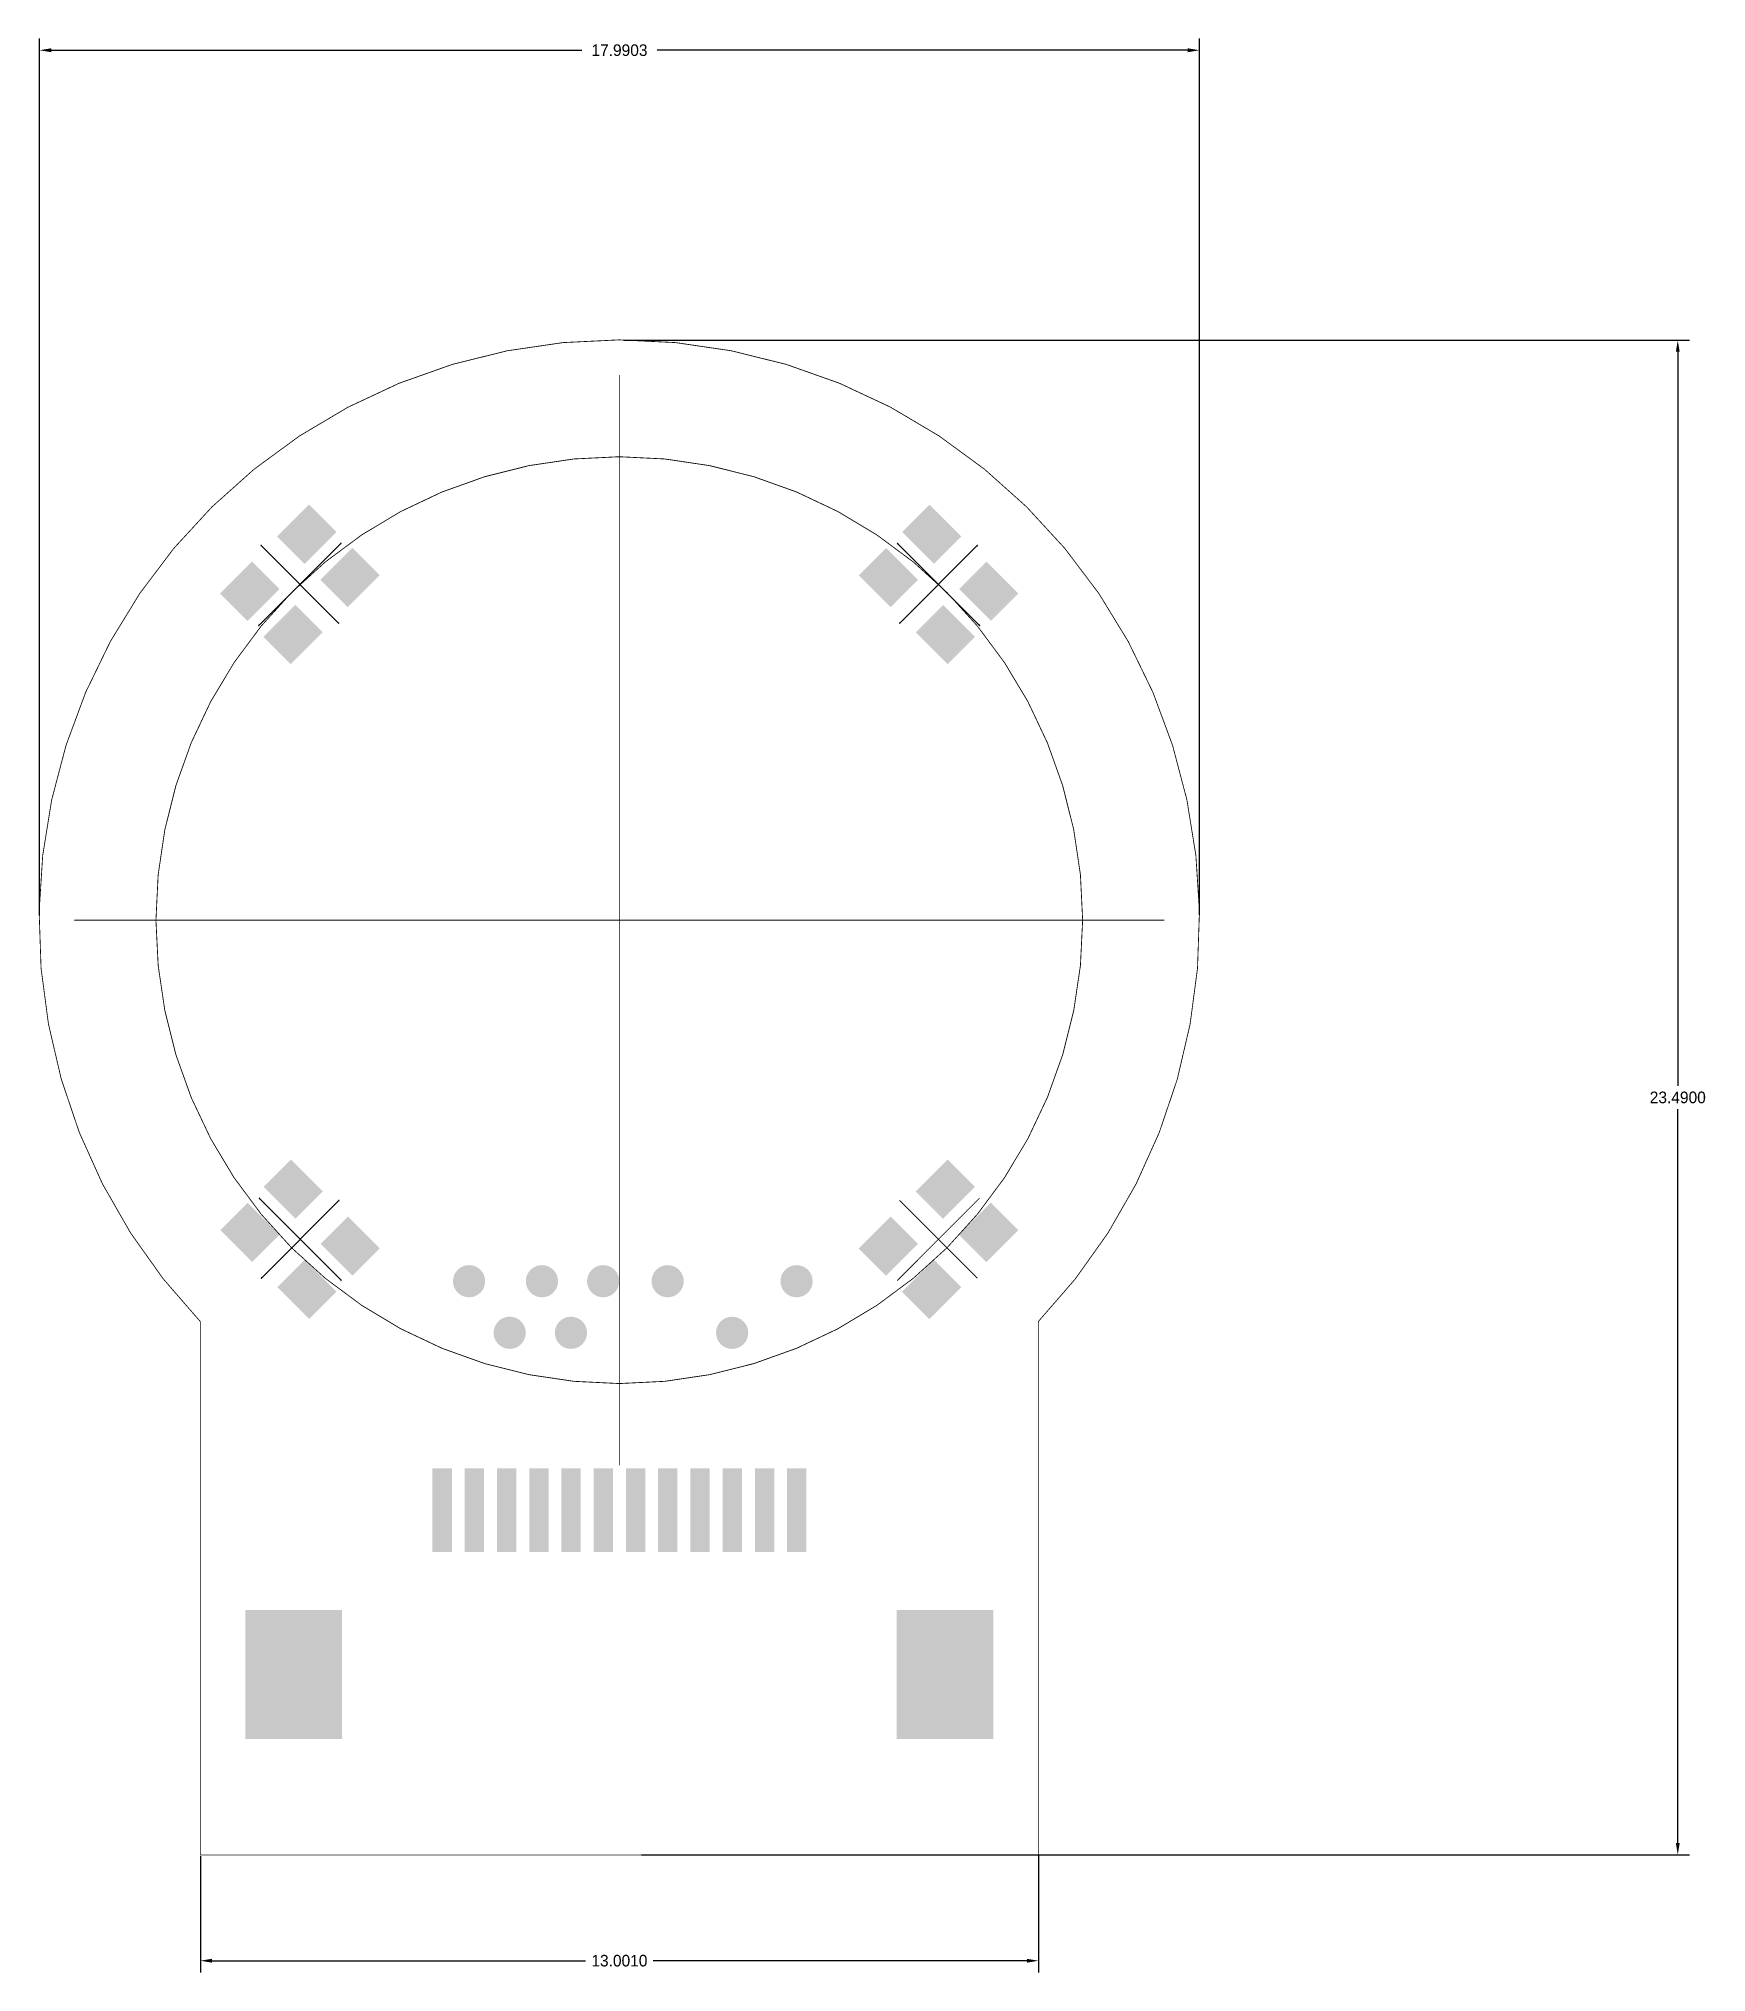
# Model space of a CAD drawing. Header units: millimetres. Extents: x 4.7 to 30.6, y 3.5 to 33.5.
import ezdxf

# ---------------------------------------------------------------- set-up
doc = ezdxf.new("R2010")
doc.units = ezdxf.units.MM
doc.dimstyles.get("Standard").update_dxf_attribs({"dimtxt": 0.18, "dimasz": 0.18, "dimexe": 0.18, "dimexo": 0.0625, "dimgap": 0.09, "dimtad": 0, "dimtih": 1, "dimtoh": 1, "dimdec": 4, "dimzin": 0, "dimdsep": 46, "dimtxsty": 'Standard', "dimcen": 0.09, "dimadec": 0, "dimazin": 0, "dimtfac": 1, "dimtdec": 4, "dimtofl": 0, "dimtmove": 0, "dimatfit": 3, "dimfxl": 1, "dimtolj": 1, "dimtzin": 0, "dimarcsym": 0})

# ---------------------------------------------------------------- blocks, each defined once
blk = doc.blocks.new('*D5')
at = {"color": 0, "lineweight": -2, "transparency": 16777216}
for p, q in [((7.219, 5.337), (7.219, 3.533)), ((20.22, 5.339), (20.22, 3.533)), ((7.399, 3.713), (13.194, 3.713)), ((20.04, 3.713), (14.244, 3.713))]:
    blk.add_line(p, q, dxfattribs=at)
at = {"color": 0, "transparency": 16777216}
for points in [[(7.399, 3.743), (7.399, 3.683), (7.219, 3.713)], [(20.04, 3.743), (20.04, 3.683), (20.22, 3.713)]]:
    blk.add_solid(points, dxfattribs=at)
at = {"layer": 'Defpoints', "color": 0, "transparency": 16777216}
for p in [(7.219, 5.4), (20.22, 5.401), (20.22, 3.713)]:
    blk.add_point(p, dxfattribs=at)
at = {"color": 0, "transparency": 16777216, "insert": (13.719, 3.713), "char_height": 0.18, "attachment_point": 5}
blk.add_mtext('\\A1;13.0010', dxfattribs=at)
blk = doc.blocks.new('*D6')
at = {"color": 0, "lineweight": -2, "transparency": 16777216}
for p, q in [((4.725, 19.923), (4.725, 33.524)), ((4.905, 33.344), (13.135, 33.344)), ((22.535, 33.344), (14.305, 33.344)), ((22.715, 19.932), (22.715, 33.524))]:
    blk.add_line(p, q, dxfattribs=at)
at = {"color": 0, "transparency": 16777216}
for points in [[(4.905, 33.374), (4.905, 33.314), (4.725, 33.344)], [(22.535, 33.374), (22.535, 33.314), (22.715, 33.344)]]:
    blk.add_solid(points, dxfattribs=at)
at = {"layer": 'Defpoints', "color": 0, "transparency": 16777216}
for p in [(22.715, 33.344), (4.725, 19.861), (22.715, 19.87)]:
    blk.add_point(p, dxfattribs=at)
at = {"color": 0, "transparency": 16777216, "insert": (13.72, 33.344), "char_height": 0.18, "attachment_point": 5}
blk.add_mtext('\\A1;17.9903', dxfattribs=at)
blk = doc.blocks.new('*D7')
at = {"color": 0, "lineweight": -2, "transparency": 16777216}
for p, q in [((13.782, 28.847), (30.316, 28.847)), ((30.136, 28.667), (30.136, 17.282)), ((30.136, 5.537), (30.136, 16.922)), ((14.064, 5.357), (30.316, 5.357))]:
    blk.add_line(p, q, dxfattribs=at)
at = {"color": 0, "transparency": 16777216}
for points in [[(30.106, 28.667), (30.166, 28.667), (30.136, 28.847)], [(30.106, 5.537), (30.166, 5.537), (30.136, 5.357)]]:
    blk.add_solid(points, dxfattribs=at)
at = {"layer": 'Defpoints', "color": 0, "transparency": 16777216}
for p in [(13.72, 28.847), (14.002, 5.357), (30.136, 5.357)]:
    blk.add_point(p, dxfattribs=at)
at = {"color": 0, "transparency": 16777216, "insert": (30.136, 17.102), "char_height": 0.18, "attachment_point": 5}
blk.add_mtext('\\A1;23.4900', dxfattribs=at)

msp = doc.modelspace()

# ---------------------------------------------------------------- hatches: boundary and pattern name
for points in [[(8.83383, 25.37753), (8.40957, 25.80179), (8.90454, 26.29677), (9.32881, 25.87251)], [(18.10344, 25.87251), (18.5277, 26.29677), (19.02267, 25.8018), (18.59841, 25.37753)], [(9.50559, 24.70578), (9.08132, 25.13004), (9.5763, 25.62502), (10.00056, 25.20075)], [(17.43168, 25.20075), (17.85595, 25.62502), (18.35092, 25.13004), (17.92666, 24.70578)], [(7.94994, 24.49365), (7.52568, 24.91791), (8.02066, 25.41289), (8.44492, 24.98862)], [(18.98732, 24.98862), (19.41158, 25.41289), (19.90656, 24.91791), (19.4823, 24.49365)], [(8.6217, 23.82189), (8.19744, 24.24616), (8.69241, 24.74113), (9.11667, 24.31687)], [(18.31557, 24.31687), (18.73983, 24.74113), (19.23481, 24.24615), (18.81054, 23.82189)], [(9.12032, 15.64545), (8.69606, 15.22119), (8.20108, 15.71616), (8.62535, 16.14043)], [(18.80948, 16.14042), (19.23374, 15.71616), (18.73877, 15.22118), (18.3145, 15.64544)], [(8.44858, 14.97369), (8.02431, 14.54943), (7.52934, 15.0444), (7.9536, 15.46867)], [(19.48124, 15.46867), (19.9055, 15.0444), (19.41053, 14.54943), (18.98626, 14.97369)], [(10.0042, 14.76156), (9.57994, 14.3373), (9.08496, 14.83227), (9.50922, 15.25654)], [(17.9256, 15.25654), (18.34986, 14.83227), (17.85488, 14.3373), (17.43062, 14.76156)], [(9.33245, 14.0898), (8.90819, 13.66554), (8.41322, 14.16051), (8.83748, 14.58478)], [(18.59736, 14.58478), (19.02162, 14.16052), (18.52664, 13.66554), (18.10238, 14.08981)], [(10.81989, 11.352), (11.11989, 11.352), (11.11989, 10.052), (10.81989, 10.052)], [(11.31977, 11.352), (11.61977, 11.352), (11.61977, 10.052), (11.31977, 10.052)], [(11.81989, 11.352), (12.11989, 11.352), (12.11989, 10.052), (11.81989, 10.052)], [(12.31976, 11.352), (12.61976, 11.352), (12.61976, 10.052), (12.31976, 10.052)], [(12.81989, 11.352), (13.11989, 11.352), (13.11989, 10.052), (12.81989, 10.052)], [(13.31976, 11.352), (13.61976, 11.352), (13.61976, 10.052), (13.31976, 10.052)], [(13.81989, 11.352), (14.11989, 11.352), (14.11989, 10.052), (13.81989, 10.052)], [(14.31976, 11.352), (14.61976, 11.352), (14.61976, 10.052), (14.31976, 10.052)], [(14.81989, 11.352), (15.11989, 11.352), (15.11989, 10.052), (14.81989, 10.052)], [(15.31976, 11.352), (15.61976, 11.352), (15.61976, 10.052), (15.31976, 10.052)], [(15.81988, 11.352), (16.11988, 11.352), (16.11988, 10.052), (15.81988, 10.052)], [(16.31976, 11.352), (16.61976, 11.352), (16.61976, 10.052), (16.31976, 10.052)], [(7.91739, 9.1526), (9.41738, 9.1526), (9.41738, 7.15261), (7.91739, 7.15261)], [(18.01744, 9.1526), (19.51744, 9.1526), (19.51744, 7.15261), (18.01744, 7.15261)]]:
    msp.add_hatch(color=1).paths.add_polyline_path(points)
h = msp.add_hatch(color=1)
edge = h.paths.add_edge_path()
edge.add_arc((11.38741, 14.2523), 0.25, 0, 360)
h = msp.add_hatch(color=1)
edge = h.paths.add_edge_path()
edge.add_arc((12.51741, 14.2523), 0.25, 0, 360)
h = msp.add_hatch(color=1)
edge = h.paths.add_edge_path()
edge.add_arc((13.46741, 14.2523), 0.25, 0, 360)
h = msp.add_hatch(color=1)
edge = h.paths.add_edge_path()
edge.add_arc((14.46742, 14.2523), 0.25, 0, 360)
h = msp.add_hatch(color=1)
edge = h.paths.add_edge_path()
edge.add_arc((16.46741, 14.2523), 0.25, 0, 360)
h = msp.add_hatch(color=1)
edge = h.paths.add_edge_path()
edge.add_arc((12.01742, 13.4523), 0.25, 0, 360)
h = msp.add_hatch(color=1)
edge = h.paths.add_edge_path()
edge.add_arc((12.96741, 13.4523), 0.25, 0, 360)
h = msp.add_hatch(color=1)
edge = h.paths.add_edge_path()
edge.add_arc((15.46741, 13.4523), 0.25, 0, 360)

# ---------------------------------------------------------------- linework, layer by layer
for p, q in [((8.12672, 24.42294), (9.39952, 25.69573)), ((8.16208, 25.66037), (9.36416, 24.45829)), ((18.03272, 25.69573), (19.30552, 24.42294)), ((18.06808, 24.45829), (19.27016, 25.66037)), ((8.13231, 15.53873), (9.40252, 14.26594)), ((8.16508, 14.30129), (9.36716, 15.50337))]:
    msp.add_line(p, q)
at = {"const_width": 0.0127}
msp.add_lwpolyline([(7.21741, 13.62735, -2.34229997), (20.21741, 13.62735)], format="xyb", dxfattribs=at)
for points, const_width in [([(13.71741, 11.4023), (13.71741, 28.3023)], 0.0127), ([(5.26742, 19.8523), (22.16742, 19.8523)], 0.0127), ([(11.14741, 19.8523), (13.71741, 19.8523)], 0.013), ([(11.32241, 19.8523), (13.71741, 19.8523)], 0.013), ([(18.03231, 14.26594), (19.30252, 15.53873)], 0.0127), ([(18.06767, 15.50337), (19.26975, 14.30129)], 0.0127), ([(7.21741, 5.3523), (7.21741, 13.62735)], 0.0127), ([(20.21741, 5.3523), (20.21741, 13.62735)], 0.0127), ([(7.21741, 5.3523), (20.21741, 5.3523)], 0.0127)]:
    msp.add_lwpolyline(points, dxfattribs=dict(const_width=const_width))
for points, const_width in [([(13.71424, 28.3023, 1), (13.72059, 28.3023, 1)], 0.00635), ([(20.90478, 19.8523, 1), (6.53005, 19.8523, 1)], 0.013), ([(5.26424, 19.8523, 1), (5.27059, 19.8523, 1)], 0.00635), ([(6.5268, 19.8523, 1), (6.5333, 19.8523, 1)], 0.0065), ([(11.14417, 19.8523, 1), (11.15066, 19.8523, 1)], 0.0065), ([(11.31916, 19.8523, 1), (11.32566, 19.8523, 1)], 0.0065), ([(11.31916, 19.8523, 1), (11.32566, 19.8523, 1)], 0.0065), ([(13.71417, 19.8523, 1), (13.72066, 19.8523, 1)], 0.0065), ([(13.71417, 19.8523, 1), (13.72066, 19.8523, 1)], 0.0065), ([(16.10917, 19.8523, 1), (16.11566, 19.8523, 1)], 0.0065), ([(20.90153, 19.8523, 1), (20.90802, 19.8523, 1)], 0.0065), ([(22.16424, 19.8523, 1), (22.17059, 19.8523, 1)], 0.00635), ([(18.06449, 15.50337, 1), (18.07084, 15.50337, 1)], 0.00635), ([(19.29934, 15.53873, 1), (19.30569, 15.53873, 1)], 0.00635), ([(18.02914, 14.26594, 1), (18.03549, 14.26594, 1)], 0.00635), ([(19.26658, 14.30129, 1), (19.27293, 14.30129, 1)], 0.00635), ([(7.21424, 13.62735, 1), (7.22059, 13.62735, 1)], 0.00635), ([(7.21424, 13.62735, 1), (7.22059, 13.62735, 1)], 0.00635), ([(20.21424, 13.62735, 1), (20.22059, 13.62735, 1)], 0.00635), ([(20.21424, 13.62735, 1), (20.22059, 13.62735, 1)], 0.00635), ([(13.71424, 11.4023, 1), (13.72059, 11.4023, 1)], 0.00635), ([(7.21424, 5.3523, 1), (7.22059, 5.3523, 1)], 0.00635), ([(7.21424, 5.3523, 1), (7.22059, 5.3523, 1)], 0.00635), ([(20.21424, 5.3523, 1), (20.22059, 5.3523, 1)], 0.00635), ([(20.21424, 5.3523, 1), (20.22059, 5.3523, 1)], 0.00635)]:
    msp.add_lwpolyline(points, format="xyb", close=True, dxfattribs=dict(const_width=const_width))
for centre, radius, start, end in [((8.16208, 25.66037), 0.00318, 0, 180), ((8.16208, 25.66037), 0.00317, 180, 0), ((9.39952, 25.69573), 0.00317, 0, 180), ((9.39952, 25.69573), 0.00317, 180, 0), ((18.03272, 25.69573), 0.00317, 0, 180), ((18.03272, 25.69573), 0.00317, 180, 0), ((19.27016, 25.66037), 0.00317, 0, 180), ((19.27016, 25.66037), 0.00318, 180, 0), ((8.12672, 24.42294), 0.00318, 0, 180), ((8.12672, 24.42294), 0.00317, 180, 0), ((9.36416, 24.45829), 0.00318, 0, 180), ((9.36416, 24.45829), 0.00318, 180, 0), ((18.06808, 24.45829), 0.00317, 0, 180), ((18.06808, 24.45829), 0.00318, 180, 0), ((19.30552, 24.42294), 0.00318, 0, 180), ((19.30552, 24.42294), 0.00317, 180, 0), ((8.13231, 15.53873), 0.00317, 0, 180), ((8.13231, 15.53873), 0.00317, 180, 0), ((9.36716, 15.50337), 0.00317, 0, 180), ((9.36716, 15.50337), 0.00317, 180, 0), ((8.16508, 14.30129), 0.00318, 0, 180), ((8.16508, 14.30129), 0.00318, 180, 0), ((9.40252, 14.26594), 0.00317, 0, 180), ((9.40252, 14.26594), 0.00317, 180, 0)]:
    msp.add_arc(centre, radius, start, end)

# ---------------------------------------------------------------- dimensions: what is measured, and where the dimension line sits
for base, p1, p2, picture, middle in [((22.71548, 33.34358), (4.72515, 19.86096), (22.71548, 19.86958), '*D6', (13.72032, 33.34358)), ((20.21983, 3.71334), (7.21882, 5.3998), (20.21983, 5.40148), '*D5', (13.71933, 3.71334))]:
    dim = msp.add_linear_dim(base=base, p1=p1, p2=p2, dimstyle='Standard')
    dim.commit()
    dim.dimension.update_dxf_attribs({"geometry": picture, "text_midpoint": middle})
dim = msp.add_linear_dim(base=(30.13599, 5.3571), p1=(13.7199, 28.84709), p2=(14.00172, 5.3571), angle=90, dimstyle='Standard')
dim.commit()
dim.dimension.update_dxf_attribs({"geometry": '*D7', "text_midpoint": (30.13599, 17.10209)})

doc.saveas('drawing.dxf')
